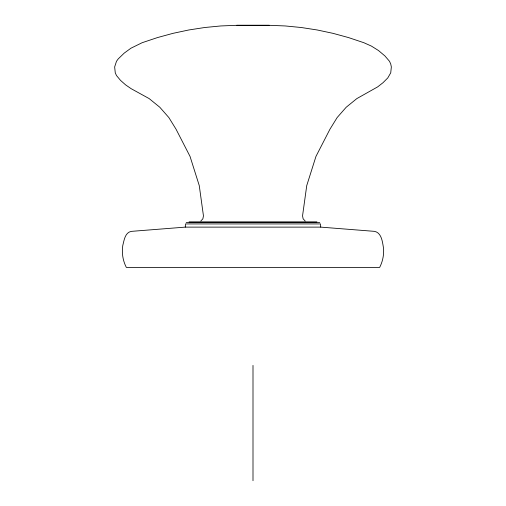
<?xml version="1.0" encoding="UTF-8"?>
<svg xmlns="http://www.w3.org/2000/svg" width="506" height="506" viewBox="0 0 506 506"><rect width="100%" height="100%" fill="white"/><g stroke="black" fill="none" stroke-linecap="round" stroke-linejoin="round"><path stroke-width="0.76" d="M185.253 227.124L185.512 223.93L320.488 223.93L320.747 227.124L374.636 231.368C381.815 232.95 382.447 242.241 383.542 248.225C384.054 254.822 382.694 261.532 379.664 267.408L126.336 267.408C122.863 260.698 121.604 252.88 122.8 245.416C124.128 240.28 125.014 232.437 131.364 231.368L185.253 227.124L320.747 227.124M200.812 221.033L202.862 218.826L203.456 215.872L199.256 185.582L190.041 156.424L176.056 129.232L168.852 117.556L159.795 107.24L149.15 98.588L131.199 88.714L125.621 84.888L120.548 80.403L116.481 75.533L115.267 72.82L114.653 66.937L116.481 61.315L118.227 58.911L124.217 53.111L130.953 48.203L142.167 42.7L157.461 37.583L173.014 33.339L188.782 29.98L204.721 27.514L220.768 25.951L236.878 25.3L269.122 25.3L285.232 25.951L301.279 27.514L317.218 29.98L332.986 33.339L348.539 37.583L363.833 42.7L371.442 46.109L378.501 50.537L384.876 55.907L389.519 61.315L390.733 64.028L391.347 66.937L390.733 72.82L387.773 77.937L382.985 82.725L377.647 86.887L356.85 98.588L346.205 107.24L337.148 117.556L329.944 129.232L315.959 156.424L306.744 185.582L302.544 215.872L303.138 218.826L305.188 221.033M269.122 25.3L236.878 25.3M189.061 221.856L316.939 221.856M186.24 222.608L319.76 222.608M253 365.408L253 480.7"/></g></svg>
